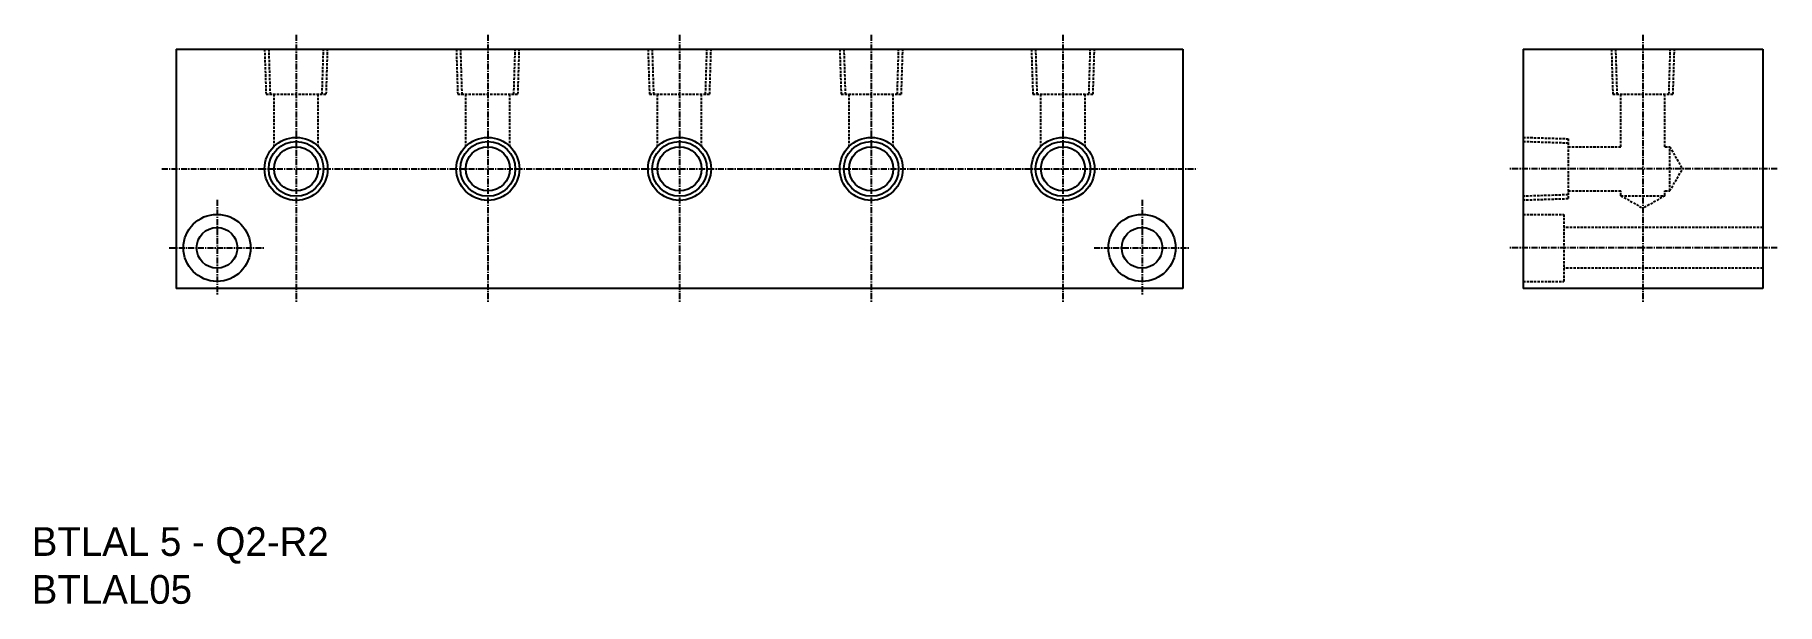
# Model space of a CAD drawing. Extents: x 1879 to 2242, y 444 to 563.
import ezdxf

# ---------------------------------------------------------------- set-up
doc = ezdxf.new("R2010")
doc.units = 0
doc.linetypes.add('CENTER', pattern=[2, 1.25, -0.25, 0.25, -0.25])
doc.linetypes.add('DASHED', pattern=[0.75, 0.5, -0.25])
doc.layers.get('0').update_dxf_attribs({"linetype": 'CONTINUOUS'})
doc.layers.add('CENTER', color=1, linetype='CENTER')

msp = doc.modelspace()

# ---------------------------------------------------------------- linework, layer by layer
at = {"color": 7, "linetype": 'CONTINUOUS'}
for p, q in [((1908.03, 560.24), (2118.03, 560.24)), ((1908.03, 560.24), (1908.03, 510.24)), ((2118.03, 560.24), (2118.03, 510.24)), ((2189.04, 560.24), (2239.04, 560.24)), ((2189.04, 560.24), (2189.04, 510.24)), ((2239.04, 560.24), (2239.04, 510.24)), ((2118.03, 510.24), (1908.03, 510.24)), ((2239.04, 510.24), (2189.04, 510.24))]:
    msp.add_line(p, q, dxfattribs=at)
at = {"color": 3, "linetype": 'DASHED'}
for p, q in [((1926.45, 560.24), (1926.75, 550.84)), ((1927.31, 560.27), (1927.6, 550.84)), ((1938.46, 550.84), (1938.75, 560.27)), ((1939.32, 550.84), (1939.61, 560.24)), ((1966.45, 560.24), (1966.75, 550.84)), ((1967.31, 560.27), (1967.6, 550.84)), ((1978.46, 550.84), (1978.75, 560.27)), ((1979.32, 550.84), (1979.61, 560.24)), ((2006.45, 560.24), (2006.75, 550.84)), ((2007.31, 560.27), (2007.6, 550.84)), ((2018.46, 550.84), (2018.75, 560.27)), ((2019.32, 550.84), (2019.61, 560.24)), ((2046.45, 560.24), (2046.75, 550.84)), ((2047.31, 560.27), (2047.6, 550.84)), ((2058.46, 550.84), (2058.75, 560.27)), ((2059.32, 550.84), (2059.61, 560.24)), ((2086.45, 560.24), (2086.75, 550.84)), ((2087.31, 560.27), (2087.6, 550.84)), ((2098.46, 550.84), (2098.75, 560.27)), ((2099.32, 550.84), (2099.61, 560.24)), ((2207.47, 560.24), (2207.76, 550.84)), ((2208.32, 560.27), (2208.62, 550.84)), ((2219.47, 550.84), (2219.77, 560.27)), ((2220.33, 550.84), (2220.62, 560.24)), ((1926.75, 550.84), (1939.32, 550.84)), ((1928.43, 539.84), (1928.43, 550.84)), ((1937.63, 539.84), (1937.63, 550.84)), ((1966.75, 550.84), (1979.32, 550.84)), ((1968.43, 539.84), (1968.43, 550.84)), ((1977.63, 539.84), (1977.63, 550.84)), ((2006.75, 550.84), (2019.32, 550.84)), ((2008.43, 539.84), (2008.43, 550.84)), ((2017.63, 539.84), (2017.63, 550.84)), ((2046.75, 550.84), (2059.32, 550.84)), ((2048.43, 539.84), (2048.43, 550.84)), ((2057.63, 539.84), (2057.63, 550.84)), ((2086.75, 550.84), (2099.32, 550.84)), ((2088.43, 539.84), (2088.43, 550.84)), ((2097.63, 539.84), (2097.63, 550.84)), ((2207.76, 550.84), (2220.33, 550.84)), ((2209.44, 539.84), (2209.44, 550.84)), ((2218.64, 539.84), (2218.64, 550.84)), ((2189.04, 541.82), (2198.44, 541.53)), ((2189.04, 540.97), (2198.44, 540.67)), ((2198.44, 541.53), (2198.44, 528.96)), ((2198.44, 539.84), (2209.44, 539.84)), ((2218.64, 539.84), (2219.64, 539.84)), ((2219.64, 530.64), (2219.64, 539.84)), ((2219.64, 539.84), (2222.3, 535.24)), ((2219.64, 530.64), (2222.3, 535.24)), ((2198.44, 529.82), (2189.04, 529.52)), ((2198.44, 528.96), (2189.04, 528.67)), ((2198.44, 530.64), (2209.44, 530.64)), ((2209.44, 529.64), (2209.44, 530.64)), ((2209.44, 529.64), (2218.64, 529.64)), ((2209.44, 529.64), (2214.04, 526.99)), ((2218.64, 529.64), (2214.04, 526.99)), ((2218.64, 529.64), (2218.64, 530.64)), ((2218.64, 530.64), (2219.64, 530.64)), ((2189.04, 525.74), (2197.54, 525.74)), ((2197.54, 525.74), (2197.54, 511.74)), ((2239.04, 522.99), (2197.54, 522.99)), ((2239.04, 514.49), (2197.54, 514.49)), ((2189.04, 511.74), (2197.54, 511.74))]:
    msp.add_line(p, q, dxfattribs=at)
at = {"color": 3, "linetype": 'CONTINUOUS'}
for centre in [(1933.03, 535.24), (1973.03, 535.24), (2013.03, 535.24), (2053.03, 535.24), (2093.03, 535.24)]:
    msp.add_circle(centre, 6.58, dxfattribs=at)
at = {"color": 7, "linetype": 'CONTINUOUS'}
for centre, radius in [((1933.03, 535.24), 5.72), ((1933.03, 535.24), 4.6), ((1973.03, 535.24), 5.72), ((1973.03, 535.24), 4.6), ((2013.03, 535.24), 5.72), ((2013.03, 535.24), 4.6), ((2053.03, 535.24), 5.72), ((2053.03, 535.24), 4.6), ((2093.03, 535.24), 5.72), ((2093.03, 535.24), 4.6), ((1916.53, 518.74), 7), ((2109.53, 518.74), 7), ((1916.53, 518.74), 4.25), ((2109.53, 518.74), 4.25)]:
    msp.add_circle(centre, radius, dxfattribs=at)
at = {"layer": 'CENTER', "color": 1, "linetype": 'CENTER'}
for p, q in [((1933.03, 563.24), (1933.03, 507.24)), ((1973.03, 563.24), (1973.03, 507.24)), ((2013.03, 563.24), (2013.03, 507.24)), ((2053.03, 563.24), (2053.03, 507.24)), ((2093.03, 563.24), (2093.03, 507.24)), ((2214.04, 563.24), (2214.04, 507.24)), ((1905.03, 535.24), (2121.03, 535.24)), ((2242.04, 535.24), (2186.04, 535.24)), ((1916.53, 528.74), (1916.53, 508.74)), ((2109.53, 528.74), (2109.53, 508.74)), ((1906.53, 518.74), (1926.53, 518.74)), ((2099.53, 518.74), (2119.53, 518.74)), ((2242.04, 518.74), (2186.04, 518.74))]:
    msp.add_line(p, q, dxfattribs=at)

# ---------------------------------------------------------------- texts
at = {"color": 7, "linetype": 'CONTINUOUS'}
for s, p in [('BTLAL 5 - Q2-R2', (1877.86, 454.39)), ('BTLAL05', (1877.86, 444.39))]:
    msp.add_text(s, height=6, dxfattribs=at).set_placement(p)

doc.saveas('drawing.dxf')
